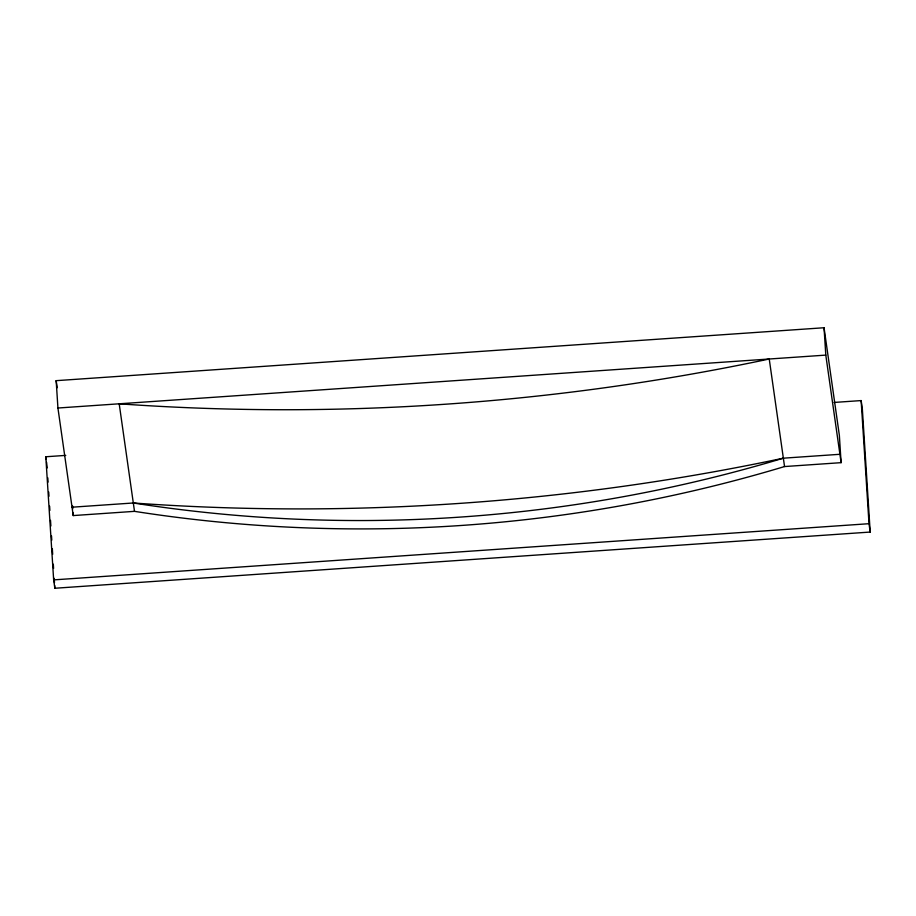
<?xml version="1.0" encoding="UTF-8"?>
<svg xmlns="http://www.w3.org/2000/svg" width="916" height="916" viewBox="0 0 916 916"><rect width="100%" height="100%" fill="white"/><g stroke="black" fill="none" stroke-linecap="round" stroke-linejoin="round"><path stroke-width="1.37" d="M56.174 380.667L824.045 327.745L839.354 435.295L841.106 462.66L784.543 466.553A1423.395 1376.164 -8.1 0 1 134.503 511.346L73.234 515.571L57.926 408.021L56.174 380.667L57.181 387.754M57.926 408.021L825.797 355.11L841.106 462.66M834.064 402.445L861.154 400.578L862.345 408.948L870.2 532.059L54.846 588.255L53.655 579.885L45.8 456.763L65.757 455.389M72.043 507.201L133.312 502.987A1423.395 1376.164 -8.1 0 0 783.352 458.183L839.915 454.29M53.655 579.885L869.009 523.7L870.2 532.059M784.543 466.553L769.234 359.003A2259.005 2184.053 -8.1 0 1 119.194 403.807L134.503 511.346M45.8 456.763L46.201 459.557M46.59 462.34L47.174 467.962M861.154 400.578L869.009 523.7M824.045 327.745L825.797 355.11M72.616 505.998L72.788 508.735M73.051 512.834L73.234 515.571M47.804 477.866L48.079 482.114M48.708 492.018L48.983 496.266M49.613 506.17L49.876 510.418M50.517 520.322L50.872 525.979M51.514 535.894L51.777 540.131M52.327 548.627L52.681 554.283M53.311 564.187L53.586 568.435M54.216 578.34L54.491 582.587M54.674 585.416L54.846 588.255M783.352 458.183A2259.005 2184.053 -8.1 0 1 133.312 502.987"/></g></svg>
